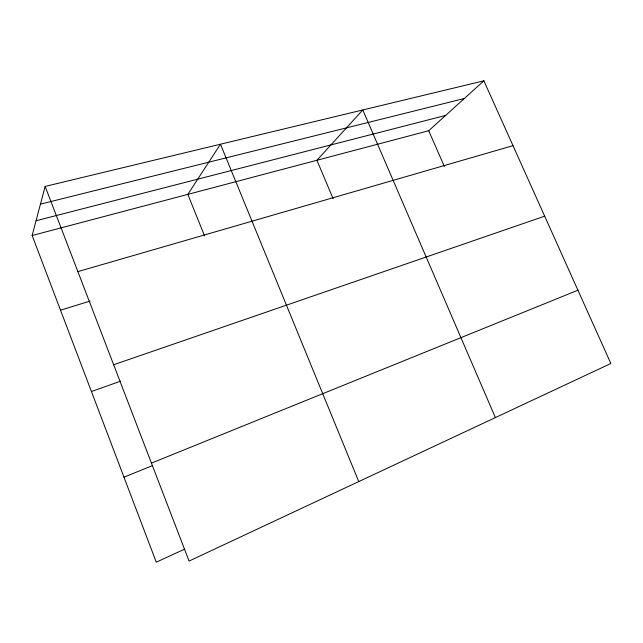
<?xml version="1.0" encoding="UTF-8"?>
<svg xmlns="http://www.w3.org/2000/svg" width="643" height="643" viewBox="0 0 643 643"><rect width="100%" height="100%" fill="white"/><g stroke="black" fill="none" stroke-linecap="round" stroke-linejoin="round"><path stroke-width="0.96" d="M184.412 549.218L156.273 562.183L32.15 235.507L45.139 186.414L483.882 80.817L610.85 363.504L189.074 561.058L45.139 186.414M32.15 235.507L428.704 130.738L483.882 80.817M123.978 477.194L152.68 465.508M151.443 463.129L577.936 290.218M91.435 391.523L120.691 381.146M113.65 364.742L544.677 216.169M60.514 310.167L90.141 301.077M77.867 271.611L513.01 145.664M36.048 220.758L445.623 115.427M40.445 204.136L464.334 98.5M428.704 130.738L444.361 166.424M495.383 417.588L362.789 109.961L316.911 160.276L333.106 198.655M358.754 481.583L220.461 144.217L187.828 194.379L204.554 235.901"/></g></svg>
